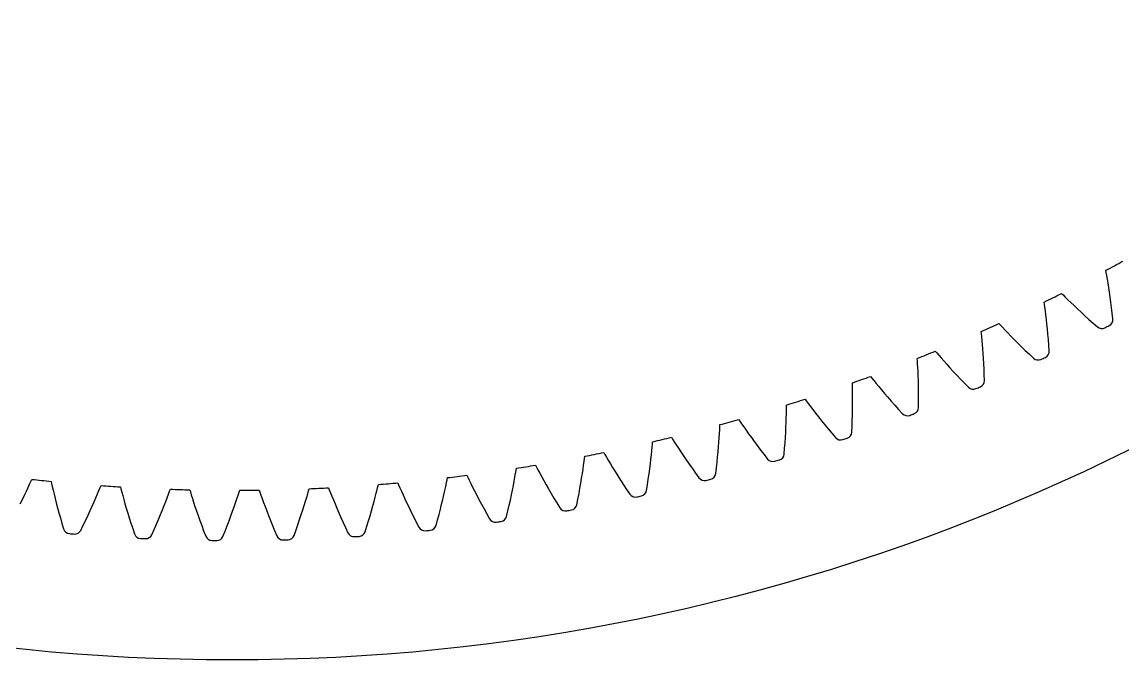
# Model space of a CAD drawing. Header units: millimetres. Extents: x -90 to 90, y -90 to 90.
# Drawn here: x -9.39 to 39.83, y -90.09 to -61.56 of the extents above; entities that cross this region are included whole.
import ezdxf

# ---------------------------------------------------------------- set-up
doc = ezdxf.new("R2010")
doc.units = ezdxf.units.MM

msp = doc.modelspace()

# ---------------------------------------------------------------- linework, layer by layer
at = {"layer": 'fixed_ring'}
for p, q in [((39.080915, -72.759974), (39.063963, -72.665375)), ((39.105101, -72.898605), (39.080915, -72.759974)), ((39.132469, -73.06106), (39.105101, -72.898605)), ((39.161654, -73.241445), (39.132469, -73.06106)), ((39.191838, -73.436648), (39.161654, -73.241445)), ((37.079316, -73.697858), (37.147048, -73.766039)), ((37.147048, -73.766039), (37.246683, -73.865419)), ((39.22245, -73.644703), (39.191838, -73.436648)), ((39.253046, -73.86424), (39.22245, -73.644703)), ((36.316392, -74.17851), (36.303011, -74.083341)), ((36.335346, -74.317953), (36.316392, -74.17851)), ((37.246683, -73.865419), (37.364, -73.981079)), ((37.364, -73.981079), (37.494957, -74.108519)), ((37.494957, -74.108519), (37.637473, -74.245283)), ((37.637473, -74.245283), (37.790268, -74.389773)), ((39.283268, -74.094247), (39.253046, -73.86424)), ((39.312815, -74.333937), (39.283268, -74.094247)), ((36.356585, -74.481322), (36.335346, -74.317953)), ((36.378963, -74.662677), (36.356585, -74.481322)), ((36.401784, -74.858878), (36.378963, -74.662677)), ((37.790268, -74.389773), (37.952475, -74.540842)), ((37.952475, -74.540842), (38.123468, -74.697615)), ((38.123468, -74.697615), (38.302779, -74.859393)), ((39.341428, -74.582685), (39.312815, -74.333937)), ((39.369485, -74.839655), (39.341428, -74.582685)), ((34.280931, -75.040441), (34.34605, -75.111121)), ((34.34605, -75.111121), (34.441877, -75.214178)), ((34.441877, -75.214178), (34.55476, -75.33417)), ((36.424547, -75.067937), (36.401784, -74.858878)), ((36.446864, -75.28847), (36.424547, -75.067937)), ((36.468413, -75.51945), (36.446864, -75.28847)), ((38.302779, -74.859393), (38.490044, -75.025605)), ((38.490044, -75.025605), (38.684359, -75.196082)), ((33.500467, -75.492055), (33.490675, -75.39645)), ((33.514163, -75.632112), (33.500467, -75.492055)), ((33.529241, -75.796165), (33.514163, -75.632112)), ((34.55476, -75.33417), (34.680831, -75.466445)), ((34.680831, -75.466445), (34.818102, -75.608473)), ((34.818102, -75.608473), (34.965354, -75.758609)), ((34.965354, -75.758609), (35.121763, -75.915672)), ((36.488924, -75.760083), (36.468413, -75.51945)), ((36.508159, -76.009731), (36.488924, -75.760083)), ((31.434025, -76.276812), (31.49644, -76.349892)), ((33.544782, -75.978233), (33.529241, -75.796165)), ((33.560207, -76.175153), (33.544782, -75.978233)), ((33.57509, -76.38492), (33.560207, -76.175153)), ((35.121763, -75.915672), (35.286739, -76.078766)), ((35.286739, -76.078766), (35.459838, -76.247175)), ((35.459838, -76.247175), (35.640717, -76.420312)), ((36.526531, -76.267574), (36.508159, -76.009731)), ((30.637126, -76.698749), (30.630938, -76.602844)), ((30.645544, -76.839223), (30.637126, -76.698749)), ((31.49644, -76.349892), (31.588322, -76.45648)), ((31.588322, -76.45648), (31.696612, -76.580633)), ((31.696612, -76.580633), (31.817618, -76.717557)), ((31.817618, -76.717557), (31.94945, -76.864648)), ((33.589096, -76.606137), (33.57509, -76.38492)), ((33.601942, -76.837764), (33.589096, -76.606137)), ((35.640717, -76.420312), (35.828482, -76.597978)), ((30.654441, -77.003726), (30.645544, -76.839223)), ((30.663122, -77.186251), (30.654441, -77.003726)), ((30.671129, -77.383611), (30.663122, -77.186251)), ((31.94945, -76.864648), (32.09095, -77.020216)), ((32.09095, -77.020216), (32.241341, -77.183052)), ((32.241341, -77.183052), (32.400065, -77.352235)), ((33.613386, -77.078998), (33.601942, -76.837764)), ((33.623217, -77.329193), (33.613386, -77.078998)), ((27.730422, -77.796885), (27.727845, -77.700815)), ((28.542628, -77.405222), (28.60225, -77.480597)), ((28.60225, -77.480597), (28.690058, -77.590567)), ((28.690058, -77.590567), (28.793601, -77.718705)), ((28.793601, -77.718705), (28.909371, -77.860084)), ((30.678112, -77.59379), (30.671129, -77.383611)), ((30.683786, -77.815376), (30.678112, -77.59379)), ((32.400065, -77.352235), (32.566706, -77.527036)), ((32.566706, -77.527036), (32.740945, -77.706855)), ((32.740945, -77.706855), (32.921895, -77.891458)), ((33.631877, -77.587545), (33.623217, -77.329193)), ((27.73355, -77.937576), (27.730422, -77.796885)), ((27.736253, -78.102297), (27.73355, -77.937576)), ((27.738062, -78.285019), (27.736253, -78.102297)), ((28.909371, -77.860084), (29.035576, -78.01203)), ((29.035576, -78.01203), (29.171125, -78.17281)), ((29.171125, -78.17281), (29.315284, -78.341188)), ((30.68791, -78.047323), (30.683786, -77.815376)), ((30.690273, -78.288817), (30.68791, -78.047323)), ((24.784468, -78.784908), (24.785507, -78.688809)), ((25.610832, -78.424073), (25.667576, -78.501638)), ((25.667576, -78.501638), (25.751186, -78.614833)), ((25.751186, -78.614833), (25.849836, -78.746775)), ((27.735047, -78.914477), (27.737711, -78.692834)), ((27.737711, -78.692834), (27.738639, -78.482542)), ((27.738639, -78.482542), (27.738062, -78.285019)), ((29.315284, -78.341188), (29.467532, -78.516222)), ((29.467532, -78.516222), (29.62748, -78.697167)), ((29.62748, -78.697167), (29.794832, -78.883413)), ((30.689622, -78.7977), (30.690686, -78.539205)), ((30.690686, -78.539205), (30.690273, -78.288817)), ((24.773742, -79.272984), (24.778807, -79.090324)), ((24.778807, -79.090324), (24.782302, -78.925617)), ((24.782302, -78.925617), (24.784468, -78.784908)), ((25.849836, -78.746775), (25.960206, -78.892408)), ((25.960206, -78.892408), (26.080606, -79.048994)), ((26.080606, -79.048994), (26.210011, -79.214759)), ((26.210011, -79.214759), (26.347735, -79.38844)), ((27.72372, -79.387827), (27.730443, -79.146415)), ((27.730443, -79.146415), (27.735047, -78.914477)), ((29.794832, -78.883413), (29.96871, -79.074691)), ((21.795978, -79.801948), (21.803435, -79.66142)), ((21.803435, -79.66142), (21.808088, -79.565428)), ((22.642787, -79.331924), (22.696573, -79.411569)), ((22.696573, -79.411569), (22.775866, -79.527828)), ((22.775866, -79.527828), (22.869483, -79.663388)), ((22.869483, -79.663388), (22.974297, -79.813069)), ((24.747052, -79.901883), (24.758052, -79.680497)), ((24.758052, -79.680497), (24.766889, -79.470389)), ((24.766889, -79.470389), (24.773742, -79.272984)), ((26.347735, -79.38844), (26.493291, -79.569077)), ((26.493291, -79.569077), (26.64632, -79.755911)), ((27.703928, -79.896325), (27.714715, -79.638053)), ((27.714715, -79.638053), (27.72372, -79.387827)), ((19.642693, -80.12749), (19.693446, -80.209101)), ((19.693446, -80.209101), (19.768309, -80.328261)), ((21.760084, -80.345754), (21.774358, -80.148747)), ((21.774358, -80.148747), (21.78629, -79.966407)), ((21.78629, -79.966407), (21.795978, -79.801948)), ((22.974297, -79.813069), (23.088722, -79.974073)), ((23.088722, -79.974073), (23.2118, -80.144589)), ((23.2118, -80.144589), (23.342893, -80.323327)), ((24.717928, -80.374472), (24.733727, -80.133484)), ((24.733727, -80.133484), (24.747052, -79.901883)), ((26.64632, -79.755911), (26.806548, -79.94832)), ((26.806548, -79.94832), (26.973108, -80.146003)), ((18.762936, -80.729306), (18.778804, -80.565328)), ((18.778804, -80.565328), (18.791542, -80.42518)), ((18.791542, -80.42518), (18.799802, -80.329431)), ((19.768309, -80.328261), (19.856761, -80.467246)), ((19.856761, -80.467246), (19.95587, -80.620764)), ((19.95587, -80.620764), (20.064159, -80.785958)), ((21.72403, -80.776197), (21.74335, -80.555382)), ((21.74335, -80.555382), (21.760084, -80.345754)), ((23.342893, -80.323327), (23.481552, -80.509311)), ((23.481552, -80.509311), (23.627445, -80.701769)), ((23.627445, -80.701769), (23.780322, -80.900069)), ((24.679023, -80.881865), (24.699517, -80.624182)), ((24.699517, -80.624182), (24.717928, -80.374472)), ((15.73505, -81.214677), (15.753051, -81.075108)), ((15.753051, -81.075108), (15.764907, -80.979736)), ((16.614798, -80.809644), (16.662445, -80.893106)), ((16.662445, -80.893106), (16.732773, -81.014997)), ((16.732773, -81.014997), (16.815934, -81.157211)), ((16.815934, -81.157211), (16.909199, -81.314349)), ((18.697872, -81.316249), (18.72248, -81.107399)), ((18.72248, -81.107399), (18.744154, -80.911069)), ((18.744154, -80.911069), (18.762936, -80.729306)), ((20.064159, -80.785958), (20.180736, -80.960982)), ((20.180736, -80.960982), (20.305013, -81.144525)), ((20.305013, -81.144525), (20.436577, -81.335594)), ((21.677151, -81.247356), (21.702003, -81.007133)), ((21.702003, -81.007133), (21.72403, -80.776197)), ((23.780322, -80.900069), (23.939328, -81.103877)), ((12.669025, -81.749075), (12.692263, -81.610282)), ((12.692263, -81.610282), (12.707698, -81.515424)), ((13.563386, -81.37742), (13.60786, -81.462616)), ((13.60786, -81.462616), (13.673553, -81.587067)), ((13.673553, -81.587067), (13.751306, -81.732308)), ((15.658376, -81.754246), (15.68742, -81.55887)), ((15.68742, -81.55887), (15.713026, -81.377942)), ((15.713026, -81.377942), (15.73505, -81.214677)), ((16.909199, -81.314349), (17.011197, -81.483499)), ((17.011197, -81.483499), (17.121108, -81.662785)), ((17.121108, -81.662785), (17.238393, -81.850873)), ((18.639562, -81.766125), (18.67026, -81.536182)), ((18.67026, -81.536182), (18.697872, -81.316249)), ((20.436577, -81.335594), (20.575128, -81.533403)), ((20.575128, -81.533403), (20.720438, -81.737313)), ((21.619187, -81.752927), (21.64936, -81.496197)), ((21.64936, -81.496197), (21.677151, -81.247356)), ((-9.049796, -82.228442), (-8.991227, -82.100484)), ((-8.991227, -82.100484), (-8.95163, -82.012916)), ((-8.08952, -82.102434), (-8.068759, -82.19627)), ((7.407316, -82.166792), (7.445259, -82.25509)), ((9.550833, -82.328915), (9.585069, -82.167767)), ((9.585069, -82.167767), (9.613511, -82.029946)), ((9.613511, -82.029946), (9.632503, -81.935736)), ((10.492776, -81.830017), (10.534014, -81.916825)), ((10.534014, -81.916825), (10.59498, -82.043658)), ((10.59498, -82.043658), (10.667214, -82.191722)), ((10.667214, -82.191722), (10.748402, -82.355426)), ((12.57211, -82.285378), (12.608482, -82.091233)), ((12.608482, -82.091233), (12.640876, -81.911396)), ((12.640876, -81.911396), (12.669025, -81.749075)), ((13.751306, -81.732308), (13.838594, -81.892843)), ((13.838594, -81.892843), (13.934157, -82.06571)), ((13.934157, -82.06571), (14.037246, -82.249003)), ((15.550739, -82.409387), (15.590065, -82.180761)), ((15.590065, -82.180761), (15.62593, -81.962022)), ((15.62593, -81.962022), (15.658376, -81.754246)), ((17.238393, -81.850873), (17.362677, -82.046755)), ((17.362677, -82.046755), (17.493689, -82.249636)), ((18.56856, -82.252863), (18.605692, -82.005243)), ((18.605692, -82.005243), (18.639562, -81.766125)), ((20.720438, -81.737313), (20.871665, -81.946958)), ((-9.282987, -82.721023), (-9.197327, -82.54304)), ((-9.197327, -82.54304), (-9.119233, -82.377838)), ((-9.119233, -82.377838), (-9.049796, -82.228442)), ((-8.068759, -82.19627), (-8.03773, -82.333531)), ((-8.03773, -82.333531), (-8.000469, -82.494006)), ((-8.000469, -82.494006), (-7.957983, -82.67173)), ((-7.957983, -82.67173), (-7.910718, -82.863514)), ((-6.085963, -82.830583), (-6.014138, -82.662559)), ((-6.014138, -82.662559), (-5.95037, -82.510657)), ((-5.95037, -82.510657), (-5.896655, -82.380587)), ((-5.896655, -82.380587), (-5.86038, -82.291591)), ((-4.995513, -82.348618), (-4.971237, -82.441606)), ((-4.971237, -82.441606), (-4.935067, -82.577604)), ((-4.935067, -82.577604), (-4.891796, -82.736563)), ((-2.900531, -82.830281), (-2.842521, -82.676088)), ((-2.842521, -82.676088), (-2.793738, -82.544089)), ((-2.793738, -82.544089), (-2.760835, -82.453792)), ((-1.894436, -82.478246), (-1.866679, -82.570256)), ((-1.866679, -82.570256), (-1.825419, -82.704796)), ((0.26935, -82.7245), (0.313134, -82.59076)), ((0.313134, -82.59076), (0.342617, -82.499289)), ((1.209323, -82.491136), (1.240521, -82.582037)), ((1.240521, -82.582037), (1.286813, -82.71493)), ((3.334588, -82.813943), (3.380841, -82.655825)), ((3.380841, -82.655825), (3.419563, -82.520532)), ((3.419563, -82.520532), (3.445584, -82.428017)), ((4.311371, -82.387269), (4.345966, -82.476932)), ((4.345966, -82.476932), (4.397224, -82.607989)), ((4.397224, -82.607989), (4.458123, -82.761064)), ((6.401452, -82.806798), (6.447273, -82.629905)), ((6.447273, -82.629905), (6.487546, -82.47016)), ((6.487546, -82.47016), (6.521152, -82.333506)), ((6.521152, -82.333506), (6.543675, -82.240077)), ((7.445259, -82.25509), (7.50141, -82.384127)), ((7.50141, -82.384127), (7.568024, -82.534802)), ((7.568024, -82.534802), (7.642997, -82.701445)), ((9.468049, -82.700045), (9.511698, -82.507405)), ((9.511698, -82.507405), (9.550833, -82.328915)), ((10.748402, -82.355426), (10.837395, -82.531766)), ((10.837395, -82.531766), (10.933517, -82.718807)), ((12.487804, -82.709022), (12.531871, -82.491787)), ((12.531871, -82.491787), (12.57211, -82.285378)), ((14.037246, -82.249003), (14.147374, -82.441369)), ((14.147374, -82.441369), (14.264202, -82.641788)), ((14.264202, -82.641788), (14.38749, -82.849453)), ((15.461479, -82.893109), (15.507898, -82.647062)), ((15.507898, -82.647062), (15.550739, -82.409387)), ((17.493689, -82.249636), (17.631226, -82.458867)), ((17.631226, -82.458867), (17.77446, -82.674052)), ((18.528752, -82.508276), (18.56856, -82.252863)), ((-9.474675, -83.108111), (-9.375574, -82.909839)), ((-9.375574, -82.909839), (-9.282987, -82.721023)), ((-7.910718, -82.863514), (-7.858901, -83.067325)), ((-7.858901, -83.067325), (-7.80265, -83.281728)), ((-6.250286, -83.203826), (-6.164867, -83.011661)), ((-6.164867, -83.011661), (-6.085963, -82.830583)), ((-4.891796, -82.736563), (-4.842655, -82.912563)), ((-4.842655, -82.912563), (-4.78821, -83.102434)), ((-4.78821, -83.102434), (-4.728763, -83.304151)), ((-3.038022, -83.184806), (-2.965984, -83.000887)), ((-2.965984, -83.000887), (-2.900531, -82.830281)), ((-1.825419, -82.704796), (-1.776199, -82.862016)), ((-1.776199, -82.862016), (-1.720473, -83.036042)), ((-1.720473, -83.036042), (-1.658924, -83.223731)), ((0.093124, -83.240211), (0.158192, -83.053714)), ((0.158192, -83.053714), (0.217182, -82.880766)), ((0.217182, -82.880766), (0.26935, -82.7245)), ((1.286813, -82.71493), (1.341912, -82.870187)), ((1.341912, -82.870187), (1.404144, -83.041994)), ((1.404144, -83.041994), (1.47271, -83.227235)), ((3.224137, -83.1778), (3.282145, -82.988986)), ((3.282145, -82.988986), (3.334588, -82.813943)), ((4.458123, -82.761064), (4.526774, -82.930409)), ((4.526774, -82.930409), (4.602259, -83.112939)), ((4.602259, -83.112939), (4.684048, -83.306677)), ((6.294945, -83.200459), (6.350587, -82.99766)), ((6.350587, -82.99766), (6.401452, -82.806798)), ((7.642997, -82.701445), (7.725294, -82.881007)), ((7.725294, -82.881007), (7.814312, -83.071531)), ((7.814312, -83.071531), (7.909667, -83.271632)), ((9.311466, -83.345241), (9.367867, -83.120218)), ((9.367867, -83.120218), (9.420075, -82.904795)), ((9.420075, -82.904795), (9.468049, -82.700045)), ((10.933517, -82.718807), (11.03633, -82.915179)), ((11.03633, -82.915179), (11.145537, -83.11985)), ((11.145537, -83.11985), (11.260927, -83.332006)), ((12.332513, -83.41603), (12.388155, -83.171902)), ((12.388155, -83.171902), (12.439906, -82.936007)), ((12.439906, -82.936007), (12.487804, -82.709022)), ((14.38749, -82.849453), (14.517059, -83.06371)), ((14.517059, -83.06371), (14.652098, -83.28413)), ((15.412092, -83.146845), (15.461479, -82.893109)), ((-7.80265, -83.281728), (-7.742025, -83.50565)), ((-7.742025, -83.50565), (-7.677051, -83.73825)), ((-6.542586, -83.834517), (-6.439348, -83.616191)), ((-6.439348, -83.616191), (-6.341859, -83.405685)), ((-6.341859, -83.405685), (-6.250286, -83.203826)), ((-4.728763, -83.304151), (-4.664487, -83.516286)), ((-4.664487, -83.516286), (-4.595482, -83.73777)), ((-3.289569, -83.799232), (-3.200067, -83.585209)), ((-3.200067, -83.585209), (-3.116152, -83.380048)), ((-3.116152, -83.380048), (-3.038022, -83.184806)), ((-1.658924, -83.223731), (-1.591931, -83.423069)), ((-1.591931, -83.423069), (-1.519722, -83.632637)), ((-1.519722, -83.632637), (-1.442435, -83.851368)), ((-0.135133, -83.863665), (-0.053746, -83.646426)), ((-0.053746, -83.646426), (0.022393, -83.438254)), ((0.022393, -83.438254), (0.093124, -83.240211)), ((1.47271, -83.227235), (1.547153, -83.423912)), ((1.547153, -83.423912), (1.627194, -83.630615)), ((1.627194, -83.630615), (1.712654, -83.846284)), ((3.019493, -83.809398), (3.092651, -83.589252)), ((3.092651, -83.589252), (3.160906, -83.378363)), ((3.160906, -83.378363), (3.224137, -83.1778)), ((4.684048, -83.306677), (4.771808, -83.510223)), ((4.771808, -83.510223), (4.865319, -83.722525)), ((6.100507, -83.867846), (6.169846, -83.636508)), ((6.169846, -83.636508), (6.234672, -83.413766)), ((6.234672, -83.413766), (6.294945, -83.200459)), ((7.909667, -83.271632), (8.011098, -83.480266)), ((8.011098, -83.480266), (8.118425, -83.696612)), ((9.186093, -83.820884), (9.250878, -83.579022)), ((9.250878, -83.579022), (9.311466, -83.345241)), ((11.260927, -83.332006), (11.382345, -83.550985)), ((11.382345, -83.550985), (11.508997, -83.776329)), ((12.273617, -83.667728), (12.332513, -83.41603)), ((-7.677051, -83.73825), (-7.607727, -83.978851)), ((-7.607727, -83.978851), (-7.534728, -84.226826)), ((-6.765199, -84.292125), (-6.65146, -84.059996)), ((-6.65146, -84.059996), (-6.542586, -83.834517)), ((-4.595482, -83.73777), (-4.521805, -83.967762)), ((-4.521805, -83.967762), (-4.44348, -84.205584)), ((-3.484837, -84.250702), (-3.384522, -84.021287)), ((-3.384522, -84.021287), (-3.289569, -83.799232)), ((-1.442435, -83.851368), (-1.360158, -84.078426)), ((-1.360158, -84.078426), (-1.272943, -84.313134)), ((-0.313281, -84.32216), (-0.221667, -84.089135)), ((-0.221667, -84.089135), (-0.135133, -83.863665)), ((1.712654, -83.846284), (1.803413, -84.070086)), ((1.803413, -84.070086), (1.899395, -84.301347)), ((2.858718, -84.27427), (2.941502, -84.037963)), ((2.941502, -84.037963), (3.019493, -83.809398)), ((4.865319, -83.722525), (4.964433, -83.942755)), ((4.964433, -83.942755), (5.069045, -84.170242)), ((5.949019, -84.353657), (6.02667, -84.107099)), ((6.02667, -84.107099), (6.100507, -83.867846)), ((8.118425, -83.696612), (8.23152, -83.920003)), ((8.23152, -83.920003), (8.349606, -84.149952)), ((9.11777, -84.070188), (9.186093, -83.820884)), ((-4.44348, -84.205584), (-4.361204, -84.450638)), ((-3.589764, -84.486945), (-3.484837, -84.250702)), ((-1.272943, -84.313134), (-1.181508, -84.554919)), ((-0.409248, -84.562183), (-0.313281, -84.32216)), ((1.899395, -84.301347), (1.99986, -84.539523)), ((2.771847, -84.517733), (2.858718, -84.27427)), ((5.069045, -84.170242), (5.178398, -84.40447))]:
    msp.add_line(p, q, dxfattribs=at)
for centre, radius, start, end in [((0, 0), 82.5, 298.261898, 298.86385), ((0, 0), 82.5, 296.10621, 296.708162), ((0, 0), 82.5, 293.950521, 294.552473), ((38.87927, -74.968026), 0.3, 229.480702, 297.411768), ((0, 0), 84.75, 297.411768, 297.558292), ((39.070861, -74.868353), 0.3, 297.558292, 5.489358), ((0, 0), 82.5, 291.794832, 292.396784), ((36.227038, -76.285019), 0.3, 295.402604, 3.333669), ((36.031834, -76.377414), 0.3, 227.325014, 295.256079), ((0, 0), 84.75, 295.256079, 295.402604), ((0, 0), 82.5, 289.639144, 290.241096), ((33.331941, -77.593713), 0.3, 293.246915, 1.17798), ((33.133399, -77.6787), 0.3, 225.169325, 293.10039), ((0, 0), 84.75, 293.10039, 293.246915), ((0, 0), 82.5, 287.483455, 288.085407), ((30.188067, -78.870039), 0.3, 223.013636, 290.944702), ((0, 0), 84.75, 290.944702, 291.091226), ((30.389665, -78.792581), 0.3, 291.091226, 359.022292), ((0, 0), 82.5, 285.327766, 285.929719), ((0, 0), 82.5, 283.172078, 283.77403), ((27.200008, -79.949747), 0.3, 220.857948, 288.789013), ((0, 0), 84.75, 288.789013, 288.935538), ((27.404377, -79.879926), 0.3, 288.935538, 356.866603), ((0, 0), 82.5, 281.016389, 281.618341), ((24.17345, -80.916295), 0.3, 218.702259, 286.633325), ((0, 0), 84.75, 286.633325, 286.779849), ((24.3803, -80.854211), 0.3, 286.779849, 354.710914), ((0, 0), 82.5, 278.860701, 279.462653), ((0, 0), 82.5, 263.77088, 264.372832), ((0, 0), 82.5, 274.549323, 275.151275), ((0, 0), 82.5, 276.705012, 277.306964), ((21.112677, -81.768315), 0.3, 216.546571, 284.477636), ((0, 0), 84.75, 284.477636, 284.62416), ((21.321716, -81.714056), 0.3, 284.62416, 352.555226), ((0, 0), 82.5, 265.926569, 266.528521), ((0, 0), 82.5, 268.082257, 268.68421), ((0, 0), 82.5, 270.237946, 270.839898), ((0, 0), 82.5, 272.393635, 272.995587), ((18.022021, -82.504601), 0.3, 214.390882, 282.321947), ((18.232954, -82.458243), 0.3, 282.468472, 350.399537), ((15.118385, -83.08572), 0.3, 280.312783, 348.243849), ((0, 0), 84.75, 282.321947, 282.468472), ((11.982417, -83.595599), 0.3, 278.157095, 346.08816), ((14.905857, -83.124112), 0.3, 212.235193, 280.166259), ((0, 0), 84.75, 280.166259, 280.312783), ((8.614678, -84.009463), 0.3, 207.923816, 275.854881), ((8.82949, -83.987157), 0.3, 276.001406, 343.932471), ((11.768596, -83.625969), 0.3, 210.079505, 278.01057), ((0, 0), 84.75, 278.01057, 278.157095), ((-7.24806, -84.138387), 0.3, 197.145373, 265.076438), ((0, 0), 84.75, 265.076438, 265.222963), ((-7.032866, -84.156647), 0.3, 265.222963, 333.154028), ((-4.078066, -84.351478), 0.3, 199.301062, 267.232127), ((0, 0), 84.75, 267.232127, 267.378651), ((-3.862338, -84.361631), 0.3, 267.378651, 335.309717), ((-0.9023, -84.44518), 0.3, 201.45675, 269.387816), ((-0.686343, -84.447211), 0.3, 269.53434, 337.465405), ((2.274743, -84.419358), 0.3, 203.612439, 271.543504), ((2.490624, -84.413265), 0.3, 271.690029, 339.621094), ((5.448566, -84.274051), 0.3, 205.768127, 273.699193), ((0, 0), 84.75, 273.699193, 273.845717), ((5.664065, -84.259841), 0.3, 273.845717, 341.776783), ((0, 0), 84.75, 275.854881, 276.001406), ((0, 0), 84.75, 269.387816, 269.53434), ((0, 0), 84.75, 271.543504, 271.690029)]:
    msp.add_arc(centre, radius, start, end, dxfattribs=at)
at = {"layer": 'outer'}
msp.add_circle((0, 0), 90.087573, dxfattribs=at)

doc.saveas('drawing.dxf')
